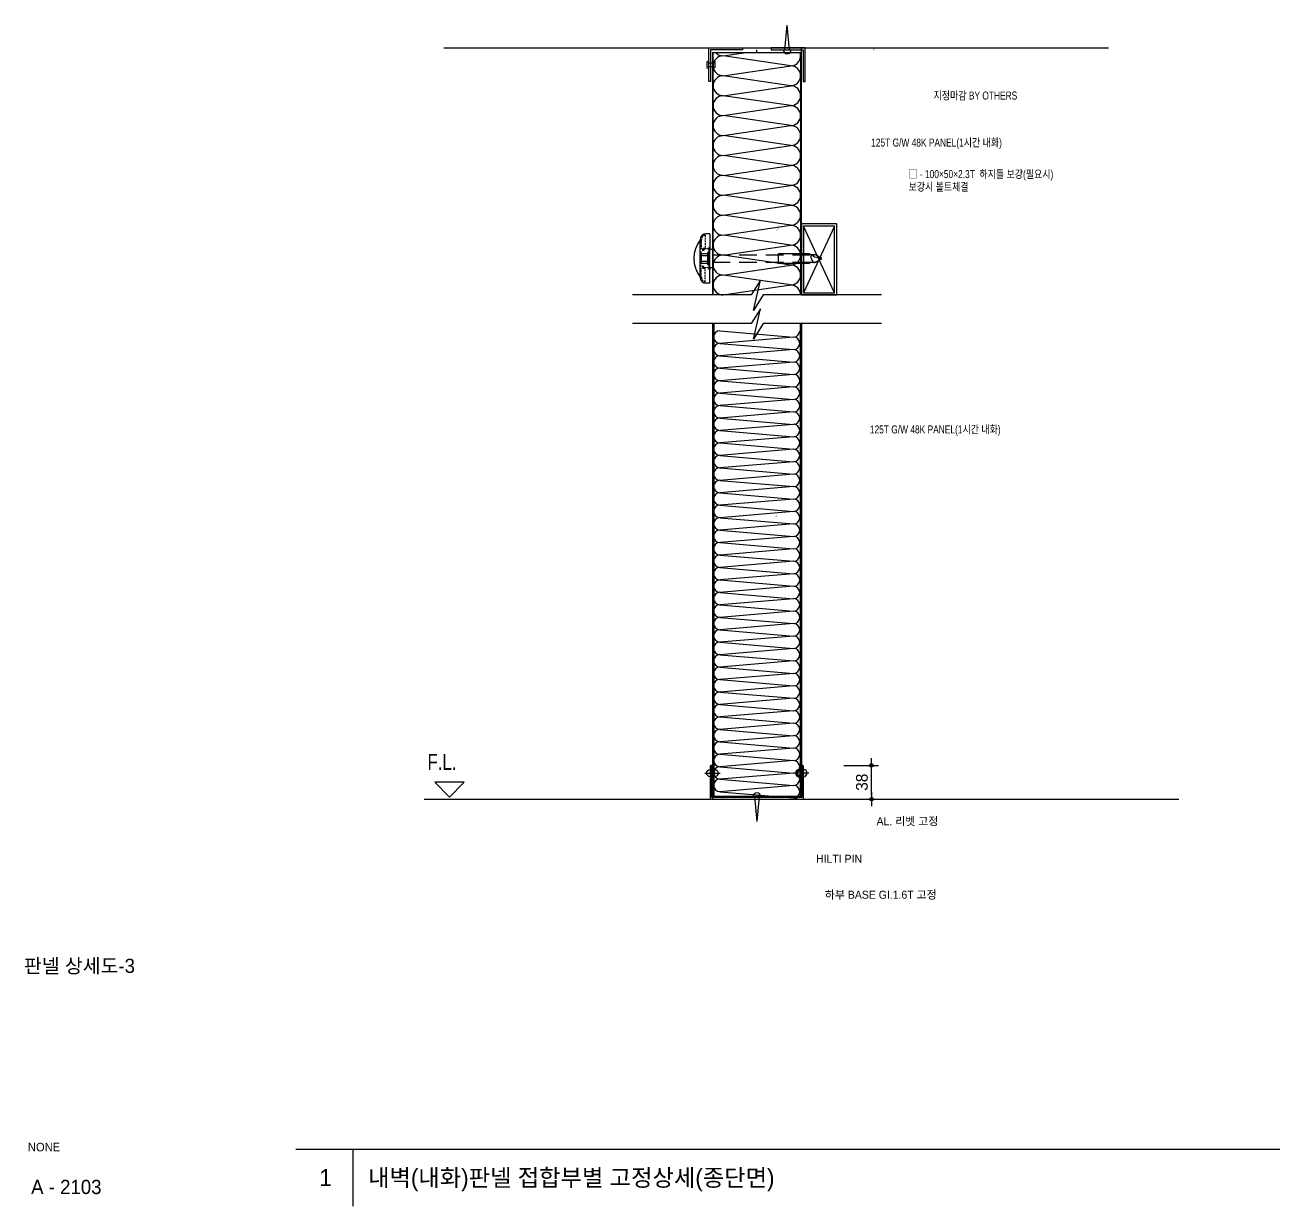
# Model space of a CAD drawing. Header units: millimetres. Extents: x 50863 to 79787, y -43062 to -37468.
# Drawn here: x 61384 to 63141, y -39648 to -37989 of the extents above; entities that cross this region are included whole.
import ezdxf
from ezdxf.enums import TextEntityAlignment as Align

# ---------------------------------------------------------------- set-up
doc = ezdxf.new("R2010")
doc.units = ezdxf.units.MM
doc.header["$LTSCALE"] = 50
doc.linetypes.add('DASHED', pattern=[0.75, 0.5, -0.25])
doc.linetypes.add('HIDDEN', pattern=[0.375, 0.25, -0.125])
for name, color, linetype in [('2', 7, 'Continuous'), ('3', 3, 'Continuous'), ('4', 4, 'Continuous'), ('4A.TEC FORM-TEXT', 3, 'Continuous'), ('4A.TEC TEXT 2', 3, 'Continuous'), ('9', 9, 'Continuous'), ('ARTINT-A1$0$MK', 3, 'Continuous'), ('COL', 2, 'Continuous'), ('CONC', 7, 'Continuous'), ('CUT', 4, 'Continuous'), ('DIM', 7, 'Continuous'), ('DIM2', 7, 'Continuous'), ('FIN', 5, 'Continuous'), ('HAT', 5, 'Continuous'), ('SUB', 4, 'Continuous'), ('T-25', 7, 'Continuous'), ('WAL', 3, 'Continuous'), ('wall', 3, 'Continuous'), ('실명', 4, 'Continuous')]:
    doc.layers.add(name, color=color, linetype=linetype)
doc.styles.add('나눔고딕', font='')
doc.styles.add('돋움', font='')
doc.styles.add('울릉도M', font='HYWULM.TTF')
doc.styles.get('나눔고딕').set_extended_font_data('Dotum')
doc.styles.get('돋움').set_extended_font_data('Dotum')
doc.dimstyles.new('DIM_600(외부치수)', dxfattribs={"dimscale": 400, "dimtxt": 3.3, "dimasz": 1, "dimexe": 2, "dimexo": 2, "dimgap": 1, "dimtad": 1, "dimdec": 0, "dimdsep": 46, "dimlunit": 6, "dimtxsty": '나눔고딕', "dimblk1": 'DIMDOT', "dimblk2": 'DIMDOT', "dimsah": 1, "dimcen": 2.5, "dimdle": 1.5, "dimclrd": 8, "dimclre": 8, "dimclrt": 3, "dimadec": 0, "dimazin": 0, "dimtfac": 1, "dimtdec": 0, "dimtix": 1, "dimtmove": 2, "dimatfit": 3, "dimldrblk": 'DIMDOT', "dimfxl": 0, "dimtvp": 1, "dimtolj": 1, "dimtzin": 0, "dimarcsym": 0})

# ---------------------------------------------------------------- blocks, each defined once
blk = doc.blocks.new('DIMDOT')
blk.add_line((-2, 0), (2, 0))
blk.add_circle((0, 0), 0.5)
blk = doc.blocks.new('*D64')
at = {"color": 8, "lineweight": -2}
for p, q in [((62534.4, -39029), (62583.3, -39029)), ((62573.3, -39071.5), (62573.3, -39034)), ((62534.4, -39076.5), (62583.3, -39076.5))]:
    blk.add_line(p, q, dxfattribs=at)
at = {"layer": 'Defpoints', "color": 0}
for p in [(62524.4, -39029), (62573.3, -39029), (62524.4, -39076.5)]:
    blk.add_point(p, dxfattribs=at)
at = {"color": 8, "lineweight": -2, "xscale": 5, "yscale": 5, "zscale": 5}
for p, rotation in [((62573.3, -39029), 90), ((62573.3, -39076.5), 270)]:
    blk.add_blockref('DIMDOT', p, dxfattribs=dict(at, rotation=rotation))
at = {"color": 3, "insert": (62560, -39052.7), "char_height": 16.5, "attachment_point": 5, "rotation": 90, "style": '나눔고딕'}
blk.add_mtext('\\A1;38', dxfattribs=at)
blk = doc.blocks.new('A$C217A2282')
at = {"layer": '3', "color": 9, "linetype": 'HIDDEN', "ltscale": 0.2}
for p, q in [((10.4, 60.8, -5034.8), (10.4, 47.8, -5034.8)), ((15.6, 67.5, -5034.8), (15.6, 49, -5034.8)), ((13.9, 47.8, -5034.8), (10.4, 47.8, -5034.8)), ((13.9, 46, -5034.8), (10.4, 46, -5034.8)), ((10.4, 23.5, -5034.8), (10.4, 46, -5034.8)), ((13, 49, -5034.8), (13, 48.1, -5034.8)), ((15.6, 49, -5034.8), (13, 49, -5034.8)), ((20.8, 48.1, -5034.8), (13, 48.1, -5034.8)), ((13.9, 47.8, -5034.8), (13.9, 46, -5034.8)), ((13.9, 23.5, -5034.8), (10.4, 23.5, -5034.8)), ((10.4, 8.7, -5034.8), (10.4, 21.7, -5034.8)), ((13.9, 21.7, -5034.8), (10.4, 21.7, -5034.8)), ((20.8, 21.4, -5034.8), (13, 21.4, -5034.8)), ((13, 20.5, -5034.8), (13, 21.4, -5034.8)), ((15.6, 20.5, -5034.8), (13, 20.5, -5034.8)), ((13.9, 21.7, -5034.8), (13.9, 23.5, -5034.8)), ((15.6, 2, -5034.8), (15.6, 20.5, -5034.8))]:
    blk.add_line(p, q, dxfattribs=at)
at = {"layer": '3'}
for p, q in [((22.6, 69.5, -5034.8), (17.4, 69.5, -5034.8)), ((22.6, 0, -5034.8), (17.4, 0, -5034.8))]:
    blk.add_line(p, q, dxfattribs=at)
at = {"layer": '3', "ltscale": 0.2}
for p, q in [((22.6, 69.5, -5034.8), (22.6, 50.4, -5034.8)), ((22.6, 0, -5034.8), (22.6, 19.1, -5034.8))]:
    blk.add_line(p, q, dxfattribs=at)
at = {"layer": '3'}
for centre, start, end in [((17.4, 60.8, -5034.8), 90, 180), ((17.4, 8.7, -5034.8), 180, 270)]:
    blk.add_arc(centre, 8.69, start, end, dxfattribs=at)
at = {"layer": '3', "color": 9, "linetype": 'HIDDEN', "ltscale": 0.2}
for centre, start, end in [((17.4, 60.8, -5034.8), 104.4775, 180), ((17.4, 8.7, -5034.8), 180, 255.5225)]:
    blk.add_arc(centre, 6.95, start, end, dxfattribs=at)
at = {"layer": '4'}
blk.add_line((8.7, 8.7, -5034.8), (8.7, 60.8, -5034.8), dxfattribs=at)
blk.add_arc((43.4, 34.7, -5034.8), 43.4, 143.1301, 216.8699, dxfattribs=at)
at = {"layer": '9'}
for p, q in [((10.8, 41.7, -5034.8), (19.1, 41.7, -5034.8)), ((10.8, 27.8, -5034.8), (10.8, 41.7, -5034.8)), ((10.8, 39.1, -5034.8), (19.1, 39.1, -5034.8)), ((19.1, 30.4, -5034.8), (10.8, 30.4, -5034.8)), ((19.1, 27.8, -5034.8), (10.8, 27.8, -5034.8))]:
    blk.add_line(p, q, dxfattribs=at)
at = {"layer": '9', "linetype": 'DASHED'}
for p, q in [((26.1, 40, -5034.8), (162.4, 40, -5034.8)), ((26.1, 29.5, -5034.8), (162.4, 29.5, -5034.8))]:
    blk.add_line(p, q, dxfattribs=at)
at = {"layer": '9', "elevation": -5034.8}
for points in [[(19.1, 26.1), (20.8, 26.1), (20.8, 43.4), (19.1, 43.4)], [(20.8, 19.1), (22.6, 19.1), (22.6, 50.4), (20.8, 50.4)]]:
    blk.add_lwpolyline(points, close=True, dxfattribs=at)
for points in [[(22.6, 50.4), (22.6, 47.8), (26.1, 47.8), (26.1, 21.7), (22.6, 21.7), (22.6, 19.1)], [(162.4, 29.5), (162.4, 27.8), (118.9, 27.8), (118.9, 41.7), (162.4, 41.7), (162.4, 40)], [(162.4, 29.5), (171.1, 29.5), (179.7, 34.7), (171.1, 40), (162.4, 40)], [(179.7, 34.7), (169.3, 36.5), (165.8, 40), (164.1, 36.5), (167.6, 29.5)]]:
    blk.add_lwpolyline(points, dxfattribs=at)

msp = doc.modelspace()

# ---------------------------------------------------------------- linework, layer by layer
at = {"layer": '2'}
for p, q in [((62451.7, -38023.5), (62455, -37988.7)), ((62458.2, -38023.5), (62455, -37988.7)), ((62449.4, -38023.5), (62460.5, -38023.5)), ((62474.8, -39072.9), (62349.8, -39072.9)), ((62406.8, -39072.9), (62417.8, -39072.9)), ((62409, -39072.9), (62412.3, -39107.7)), ((62415.6, -39072.9), (62412.3, -39107.7))]:
    msp.add_line(p, q, dxfattribs=at)
for centre, start, end in [((62455, -38023.4), 180.6102, 359.3898), ((62412.3, -39073), 0.6102, 179.3898)]:
    msp.add_arc(centre, 5.52, start, end, dxfattribs=at)
at = {"layer": 'COL', "ltscale": 2}
msp.add_line((62349.8, -38826.5), (62349.8, -39076.5), dxfattribs=at)
at = {"layer": 'CONC', "color": 6}
msp.add_line((61972.1, -38020.8), (62906.3, -38020.8), dxfattribs=at)
at = {"layer": 'CUT'}
for points in [[(62587.3, -38368), (62421, -38368), (62407.4, -38389.9), (62417.2, -38347.3), (62404.3, -38368), (62237.3, -38368)], [(62587.3, -38408), (62421, -38408), (62407.4, -38429.9), (62417.2, -38387.3), (62404.3, -38408), (62237.3, -38408)]]:
    msp.add_lwpolyline(points, dxfattribs=at)
at = {"layer": 'DIM'}
for points in [[(62576.7, -38022.6, 0, 3.75, 0), (62583.4, -38031.6, 0, 0, 0), (62630.7, -38088, 0, 0, 0), (62659.5, -38088, 0, 0, 0)], [(62442, -38275.6, 0, 3.75, 0), (62448.8, -38266.6, 0, 0, 0), (62541.8, -38154.7, 0, 0, 0), (62570.6, -38154.7, 0, 0, 0)], [(62493.6, -38322.6, 0, 3.75, 0), (62500.3, -38313.6, 0, 0, 0), (62593.4, -38201.8, 0, 0, 0), (62622.2, -38201.8, 0, 0, 0)], [(62440.2, -38678.6, 0, 3.75, 0), (62447, -38669.6, 0, 0, 0), (62540, -38557.8, 0, 0, 0), (62568.8, -38557.8, 0, 0, 0)], [(62480.7, -39041.4, 0, 3.75, 0), (62487.5, -39050.4, 0, 0, 0), (62534.8, -39106.8, 0, 0, 0), (62563.6, -39106.8, 0, 0, 0)], [(62365.2, -39076.1, 0, 3.75, 0), (62372, -39085.1, 0, 0, 0), (62474.2, -39212, 0, 0, 0), (62503.1, -39212, 0, 0, 0)], [(62411.9, -39095, 0, 3.75, 0), (62418.6, -39104, 0, 0, 0), (62465.9, -39160.4, 0, 0, 0), (62494.7, -39160.4, 0, 0, 0)]]:
    msp.add_lwpolyline(points, format="xyseb", dxfattribs=at)
at = {"layer": 'DIM2'}
msp.add_line((62412.3, -38027.5), (62412.3, -38023.5), dxfattribs=at)
at = {"layer": 'FIN'}
for p, q in [((62344.6, -38041.9), (62350.5, -38041.9)), ((62344.6, -38046.9), (62350.5, -38046.9))]:
    msp.add_line(p, q, dxfattribs=at)
for points in [[(62344.6, -38039.4, 0.140047), (62342, -38040.5), (62342, -38048.4, 0.140047), (62344.6, -38049.4)], [(62350.5, -38039.4, -0.140047), (62353, -38040.5), (62353, -38048.4, -0.140047), (62350.5, -38049.4)]]:
    msp.add_lwpolyline(points, format="xyb", close=True, dxfattribs=at)
at = {"layer": 'HAT'}
for p, q in [((62360.2, -38418.5), (62463.9, -38427.3)), ((62463.9, -38427.3), (62360.2, -38436)), ((62360.2, -38436), (62463.9, -38444.8)), ((62463.9, -38444.8), (62360.2, -38453.5)), ((62360.2, -38453.5), (62463.9, -38462.3)), ((62463.9, -38462.3), (62360.2, -38471)), ((62360.2, -38471), (62463.9, -38479.8)), ((62463.9, -38479.8), (62360.2, -38488.5)), ((62360.2, -38488.5), (62463.9, -38497.3)), ((62360.2, -38488.5), (62463.9, -38497.3)), ((62463.9, -38497.3), (62360.2, -38506)), ((62360.2, -38506), (62463.9, -38514.8)), ((62463.9, -38514.8), (62360.2, -38523.5)), ((62360.2, -38523.5), (62463.9, -38532.3)), ((62463.9, -38532.3), (62360.2, -38541)), ((62360.2, -38541), (62463.9, -38549.8)), ((62463.9, -38549.8), (62360.2, -38558.5)), ((62360.2, -38558.5), (62463.9, -38567.3)), ((62360.2, -38558.5), (62463.9, -38567.3)), ((62463.9, -38567.3), (62360.2, -38576)), ((62360.2, -38576), (62463.9, -38584.8)), ((62463.9, -38584.8), (62360.2, -38593.5)), ((62360.2, -38593.5), (62463.9, -38602.3)), ((62463.9, -38602.3), (62360.2, -38611)), ((62360.2, -38611), (62463.9, -38619.8)), ((62463.9, -38619.8), (62360.2, -38628.5)), ((62360.2, -38628.5), (62463.9, -38637.3)), ((62463.9, -38637.3), (62360.2, -38646)), ((62360.2, -38646), (62463.9, -38654.8)), ((62463.9, -38654.8), (62360.2, -38663.5)), ((62360.2, -38663.5), (62463.9, -38672.3)), ((62463.9, -38672.3), (62360.2, -38681)), ((62360.2, -38681), (62463.9, -38689.8)), ((62463.9, -38689.8), (62360.2, -38698.5)), ((62360.2, -38698.5), (62463.9, -38707.3)), ((62463.9, -38707.3), (62360.2, -38716)), ((62360.2, -38716), (62463.9, -38724.8)), ((62463.9, -38724.8), (62360.2, -38733.5)), ((62360.2, -38733.5), (62463.9, -38742.3)), ((62463.9, -38742.3), (62360.2, -38751)), ((62360.2, -38751), (62463.9, -38759.8)), ((62463.9, -38759.8), (62360.2, -38768.5)), ((62360.2, -38768.5), (62463.9, -38777.3)), ((62463.9, -38777.3), (62360.2, -38786)), ((62360.2, -38786), (62463.9, -38794.8)), ((62463.9, -38794.8), (62360.2, -38803.5)), ((62360.2, -38803.5), (62463.9, -38812.3)), ((62463.9, -38812.3), (62360.2, -38821)), ((62360.2, -38821), (62463.9, -38829.8)), ((62463.9, -38829.8), (62360.2, -38838.5)), ((62360.2, -38838.5), (62463.9, -38847.3)), ((62463.9, -38847.3), (62360.2, -38856)), ((62360.2, -38856), (62463.9, -38864.8)), ((62463.9, -38864.8), (62360.2, -38873.5)), ((62360.2, -38873.5), (62463.9, -38882.3)), ((62463.9, -38882.3), (62360.2, -38891)), ((62360.2, -38891), (62463.9, -38899.8)), ((62463.9, -38899.8), (62360.2, -38908.5)), ((62360.2, -38908.5), (62463.9, -38917.3)), ((62463.9, -38917.3), (62360.2, -38926)), ((62360.2, -38926), (62463.9, -38934.8)), ((62463.9, -38934.8), (62360.2, -38943.5)), ((62360.2, -38943.5), (62463.9, -38952.3)), ((62463.9, -38952.3), (62360.2, -38961)), ((62360.2, -38961), (62463.9, -38969.8)), ((62463.9, -38969.8), (62360.2, -38978.5)), ((62360.2, -38978.5), (62463.9, -38987.3)), ((62463.9, -38987.3), (62360.2, -38996)), ((62360.2, -38996), (62463.9, -39004.8)), ((62463.9, -39004.8), (62360.2, -39013.5)), ((62360.2, -39013.5), (62463.9, -39022.3)), ((62463.9, -39022.3), (62360.2, -39031)), ((62360.2, -39031), (62463.9, -39039.8)), ((62463.9, -39039.8), (62360.2, -39048.5)), ((62360.2, -39048.5), (62463.9, -39057.3)), ((62463.9, -39057.3), (62360.2, -39066)), ((62360.2, -39066), (62463.9, -39074.8))]:
    msp.add_line(p, q, dxfattribs=at)
for points in [[(62459.8, -38074, 1), (62459.8, -38046), (62364.8, -38032, 1), (62364.8, -38060), (62459.8, -38046)], [(62354.5, -38027.5, 0.209126), (62364.8, -38032), (62397.4, -38027.5)], [(62459.8, -38046, 0.513562), (62473.1, -38027.5, 0.513562)], [(62459.8, -38102, 1), (62459.8, -38074), (62364.8, -38060, 1), (62364.8, -38088), (62459.8, -38074)], [(62459.8, -38130, 1), (62459.8, -38102), (62364.8, -38088, 1), (62364.8, -38116), (62459.8, -38102)], [(62459.8, -38158, 1), (62459.8, -38130), (62364.8, -38116, 1), (62364.8, -38144), (62459.8, -38130)], [(62459.8, -38186, 1), (62459.8, -38158), (62364.8, -38144, 1), (62364.8, -38172), (62459.8, -38158)], [(62459.8, -38214, 1), (62459.8, -38186), (62364.8, -38172, 1), (62364.8, -38200), (62459.8, -38186)], [(62459.8, -38242, 1), (62459.8, -38214), (62364.8, -38200, 1), (62364.8, -38228), (62459.8, -38214)], [(62459.8, -38270, 1), (62459.8, -38242), (62364.8, -38228, 1), (62364.8, -38256), (62459.8, -38242)], [(62459.8, -38298, 1), (62459.8, -38270), (62364.8, -38256, 1), (62364.8, -38284), (62459.8, -38270)], [(62459.8, -38326, 1), (62459.8, -38298), (62364.8, -38284, 1), (62364.8, -38312), (62459.8, -38298)], [(62459.8, -38354, 1), (62459.8, -38326), (62364.8, -38312, 1), (62364.8, -38340), (62459.8, -38326)], [(62473.8, -38368, 0.414214), (62459.8, -38354), (62364.8, -38340, 1), (62364.8, -38368), (62459.8, -38354)]]:
    msp.add_lwpolyline(points, format="xyb", dxfattribs=at)
msp.add_lwpolyline([(62364.8, -38368), (62364.8, -38368)], close=True, dxfattribs=at)
for centre, start, end in [((62360.2, -38427.1), 90, 270), ((62463.9, -38418.5), 270, 0), ((62360.2, -38444.6), 90, 270), ((62463.9, -38436), 270, 90), ((62360.2, -38462.1), 90, 270), ((62463.9, -38453.5), 270, 90), ((62360.2, -38479.6), 90, 270), ((62463.9, -38471), 270, 90), ((62360.2, -38497.1), 90, 270), ((62463.9, -38488.5), 270, 90), ((62463.9, -38488.5), 270, 0), ((62360.2, -38514.6), 90, 270), ((62463.9, -38506), 270, 90), ((62360.2, -38532.1), 90, 270), ((62463.9, -38523.5), 270, 90), ((62360.2, -38549.6), 90, 270), ((62463.9, -38541), 270, 90), ((62360.2, -38567.1), 90, 270), ((62463.9, -38558.5), 270, 90), ((62463.9, -38558.5), 270, 0), ((62360.2, -38584.6), 90, 270), ((62463.9, -38576), 270, 90), ((62360.2, -38602.1), 90, 270), ((62463.9, -38593.5), 270, 90), ((62360.2, -38619.6), 90, 270), ((62463.9, -38611), 270, 90), ((62360.2, -38637.1), 90, 270), ((62463.9, -38628.5), 270, 90), ((62360.2, -38654.6), 90, 270), ((62463.9, -38646), 270, 90), ((62360.2, -38672.1), 90, 270), ((62463.9, -38663.5), 270, 90), ((62360.2, -38689.6), 90, 270), ((62463.9, -38681), 270, 90), ((62360.2, -38707.1), 90, 270), ((62463.9, -38698.5), 270, 90), ((62360.2, -38724.6), 90, 270), ((62463.9, -38716), 270, 90), ((62360.2, -38742.1), 90, 270), ((62463.9, -38733.5), 270, 90), ((62360.2, -38759.6), 90, 270), ((62463.9, -38751), 270, 90), ((62360.2, -38777.1), 90, 270), ((62463.9, -38768.5), 270, 90), ((62360.2, -38794.6), 90, 270), ((62463.9, -38786), 270, 90), ((62360.2, -38812.1), 90, 270), ((62463.9, -38803.5), 270, 90), ((62360.2, -38829.6), 90, 270), ((62463.9, -38821), 270, 90), ((62360.2, -38847.1), 90, 270), ((62463.9, -38838.5), 270, 90), ((62360.2, -38864.6), 90, 270), ((62463.9, -38856), 270, 90), ((62360.2, -38882.1), 90, 270), ((62463.9, -38873.5), 270, 90), ((62360.2, -38899.6), 90, 270), ((62463.9, -38891), 270, 90), ((62360.2, -38917.1), 90, 270), ((62463.9, -38908.5), 270, 90), ((62360.2, -38934.6), 90, 270), ((62463.9, -38926), 270, 90), ((62360.2, -38952.1), 90, 270), ((62463.9, -38943.5), 270, 90), ((62360.2, -38969.6), 90, 270), ((62463.9, -38961), 270, 90), ((62360.2, -38987.1), 90, 270), ((62463.9, -38978.5), 270, 90), ((62360.2, -39004.6), 90, 270), ((62463.9, -38996), 270, 90), ((62360.2, -39022.1), 90, 270), ((62463.9, -39013.5), 270, 90), ((62360.2, -39039.6), 90, 270), ((62463.9, -39031), 270, 90), ((62360.2, -39057.1), 90, 270), ((62463.9, -39048.5), 270, 90), ((62463.9, -39066), 270, 90), ((62463.9, -39083.5), 44.8736, 90)]:
    msp.add_arc(centre, 8.75, start, end, dxfattribs=at)
at = {"layer": 'SUB'}
for p, q in [((62521.6, -38364.8), (62478, -38271.2)), ((62521.6, -38271.2), (62478, -38364.8)), ((62339.2, -39039.9), (62360.5, -39039.9)), ((62485.5, -39039.9), (62464.2, -39039.9))]:
    msp.add_line(p, q, dxfattribs=at)
for points in [[(62344.6, -38020.7), (62392.1, -38020.7), (62392.1, -38023.4), (62347.3, -38023.4), (62347.3, -38068.2), (62344.6, -38068.2)], [(62480.1, -38020.7), (62432.6, -38020.7), (62432.6, -38023.4), (62477.3, -38023.4), (62477.3, -38068.2), (62480.1, -38068.2)], [(62474.8, -38368), (62524.8, -38368), (62524.8, -38268), (62474.8, -38268)], [(62478, -38364.8), (62521.6, -38364.8), (62521.6, -38271.2), (62478, -38271.2)]]:
    msp.add_lwpolyline(points, close=True, dxfattribs=at)
for points in [[(62346.7, -39037.4), (62353, -39037.4), (62353, -39034.9, -1), (62353, -39044.9), (62353, -39042.4), (62346.7, -39042.4), (62346.7, -39044.9, -1), (62346.7, -39034.9)], [(62478, -39030.6, 0.414214), (62476.4, -39029), (62475.5, -39029), (62475.5, -39074), (62349.2, -39074), (62349.2, -39029), (62348.3, -39029, 0.414214), (62346.7, -39030.6), (62346.7, -39076.5), (62478, -39076.5)], [(62478, -39037.4), (62471.7, -39037.4), (62471.7, -39034.9, 1), (62471.7, -39044.9), (62471.7, -39042.4), (62478, -39042.4), (62478, -39044.9, 1), (62478, -39034.9)]]:
    msp.add_lwpolyline(points, format="xyb", close=True, dxfattribs=at)
at = {"layer": 'T-25'}
msp.add_lwpolyline([(61959.5, -39052.8), (61980.2, -39073.5), (62000.9, -39052.8)], close=True, dxfattribs=at)
at = {"layer": 'WAL', "color": 2}
for p, q in [((61764.2, -39568.2), (64660.2, -39568.2)), ((61844.2, -39568.2), (61844.2, -39648.2))]:
    msp.add_line(p, q, dxfattribs=at)
at = {"layer": 'wall'}
for p, q in [((62349.8, -38027.5), (62474.8, -38027.5)), ((62349.8, -38408), (62349.8, -39072.9)), ((62351.6, -38408), (62351.6, -39072.9)), ((62473.1, -38408), (62473.1, -39072.9)), ((62474.8, -38408), (62474.8, -39072.9)), ((61944.6, -39076.5), (63005.6, -39076.5))]:
    msp.add_line(p, q, dxfattribs=at)
for points in [[(62349.8, -38027.5), (62349.8, -38368)], [(62350.8, -38368), (62350.8, -38027.5)], [(62473.8, -38027.5), (62473.8, -38368)], [(62474.8, -38368), (62474.8, -38020.8)]]:
    msp.add_lwpolyline(points, dxfattribs=at)

# ---------------------------------------------------------------- block references
at = {"layer": '4', "color": 3, "linetype": 'Continuous'}
msp.add_blockref('A$C217A2282', (62323.8, -38351.5, 5034.8), dxfattribs=at)

# ---------------------------------------------------------------- texts
at = {"layer": '4A.TEC FORM-TEXT', "style": '돋움'}
msp.add_text('A - 2103', height=20, dxfattribs=at).set_placement((61441.7, -39631.4), align=Align.CENTER)
at = {"layer": '4A.TEC TEXT 2', "style": '나눔고딕'}
for s, height, p in [('판넬 상세도-3', 20, (61460.2, -39320.7)), ('NONE', 12, (61410.4, -39571.4))]:
    msp.add_text(s, height=height, dxfattribs=at).set_placement(p, align=Align.CENTER)
at = {"layer": 'ARTINT-A1$0$MK', "style": '돋움'}
for s, p in [('1', (61797.3, -39620.3)), ('내벽(내화)판넬 접합부별 고정상세(종단면)', (61865.8, -39620.3))]:
    msp.add_text(s, height=24, dxfattribs=at).set_placement(p)
at = {"layer": '실명', "color": 4, "style": '울릉도M', "width": 0.8}
for s, height, p in [('지정마감 BY OTHERS', 11.25, (62660.6, -38093.4)), ('125T G/W 48K PANEL(1시간 내화)', 11.25, (62572.9, -38159.5)), ('□ - 100×50×2.3T  하지틀 보강(필요시)', 11.25, (62625.5, -38203.8)), ('보강시 볼트체결', 11.25, (62625.5, -38221.6)), ('125T G/W 48K PANEL(1시간 내화)', 11.25, (62571.1, -38562.6)), ('F.L.', 22.5, (61949.4, -39035.4))]:
    msp.add_text(s, height=height, dxfattribs=at).set_placement(p)
at = {"layer": '실명', "color": 4, "char_height": 11.25, "style": '울릉도M'}
for s, insert, attachment_point in [('AL. 리벳 고정', (62667.3, -39114.4), 9), ('HILTI PIN', (62560.1, -39165.9), 9), ('하부 BASE GI.1.6T 고정', (62665, -39205.2), 3)]:
    msp.add_mtext(s, dxfattribs=dict(at, insert=insert, attachment_point=attachment_point))

# ---------------------------------------------------------------- dimensions: what is measured, and where the dimension line sits
dim = msp.add_linear_dim(base=(62573.3, -39029), p1=(62524.4, -39076.5), p2=(62524.4, -39029), angle=90, text='38', dimstyle='DIM_600(외부치수)', override={"dimscale": 5})
dim.commit()
dim.dimension.update_dxf_attribs({"geometry": '*D64', "text_midpoint": (62560, -39052.7)})

doc.saveas('drawing.dxf')
